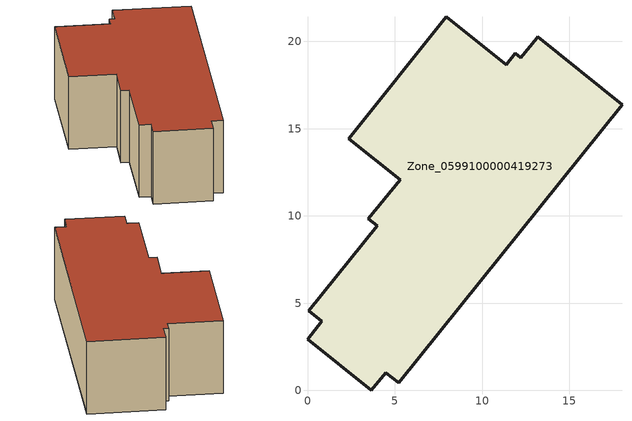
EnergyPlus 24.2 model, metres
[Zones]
Zone_0599100000419273
 floor ground (C_G): 4.5,1.03 3.66,0 0,2.94 0.81,3.96 0.08,4.56 3.99,9.43 3.47,9.85 5.3,12.08 2.36,14.44 7.96,21.43 11.4,18.66 11.91,19.31 12.23,19.06 13.13,20.19 13.19,20.26 18.02,16.38 5.24,0.43 z0
 wall outside (C_F): 11.91,19.31 11.4,18.66 7.96,21.43 2.36,14.44 5.3,12.08 3.47,9.85 3.99,9.43 0.08,4.56 0.81,3.96 0,2.94 3.66,0 4.5,1.03 5.24,0.43 18.02,16.38 13.19,20.26 13.13,20.19 12.23,19.06 11.91,19.31 z0:6.26
 roof outside (C_R): 13.19,20.26 13.13,20.19 12.23,19.06 11.91,19.31 11.4,18.66 7.96,21.43 2.36,14.44 5.3,12.08 3.47,9.85 3.99,9.43 0.08,4.56 0.81,3.96 0,2.94 3.66,0 4.5,1.03 5.24,0.43 18.02,16.38 z6.26
[BUILDING]
Pand.0599100000419273: North Axis=0; Terrain=City; Loads Convergence Tolerance Value=0.04; Temperature Convergence Tolerance Value=0.4; Solar Distribution=FullExterior; Maximum Number of Warmup Days=25; Minimum Number of Warmup Days=1
[Site:Location]
Rotterdam.The.Hague.AP_ZH_NLD Design_Conditions: Latitude=51.96; Longitude=4.45; Time Zone=1; Elevation=-4.5
[SITE:GROUNDTEMPERATURE:BUILDINGSURFACE]
18, 18, 18, 18, 18, 18, 18, 18, 18, 18, 18, 18
[MATERIAL] Thermal Absorptance=0.9; Solar Absorptance=0.7; Visible Absorptance=0.7
Name | Roughness | Thickness | Conductivity | Density | Specific Heat
G.D.1992-2005 | MediumSmooth | 0.15 | 0.06 | 540 | 1210
F.D.1992-2005 | Rough | 0.3 | 0.12 | 1920 | 840
R.D.1992-2005 | MediumRough | 0.2 | 0.08 | 1500 | 1000
[CONSTRUCTION]
C_G: G.D.1992-2005
C_F: F.D.1992-2005
C_R: R.D.1992-2005
[ZONE]
Zone_0599100000419273: Type=1; Multiplier=1; Ceiling Height=Autocalculate; Volume=Autocalculate; Floor Area=autocalculate; Part of Total Floor Area=Yes
[ZONEINFILTRATION:DESIGNFLOWRATE]
Infil_Zone_0599100000419273: Zone or ZoneList or Space or SpaceList=Zone_0599100000419273; Schedule=AlwaysOn; Design Flow Rate Calculation Method=Flow/Area; Flow Rate per Floor Area=0.0021; Constant Term Coefficient=1; Temperature Term Coefficient=0; Velocity Term Coefficient=0; Velocity Squared Term Coefficient=0
[HVACTEMPLATE:ZONE:IDEALLOADSAIRSYSTEM]
Zone_0599100000419273: Maximum Heating Supply Air Temperature=50; Minimum Cooling Supply Air Temperature=13; Maximum Heating Supply Air Humidity Ratio=0.0156; Minimum Cooling Supply Air Humidity Ratio=0.0077; Heating Limit=NoLimit; Cooling Limit=NoLimit; Dehumidification Control Type=ConstantSensibleHeatRatio; Cooling Sensible Heat Ratio=0.7; Dehumidification Setpoint=60; Humidification Control Type=None; Humidification Setpoint=30; Outdoor Air Method=None; Outdoor Air Flow Rate per Person=0.00944; Outdoor Air Flow Rate per Zone Floor Area=0; Outdoor Air Flow Rate per Zone=0; Demand Controlled Ventilation Type=None; Outdoor Air Economizer Type=NoEconomizer; Heat Recovery Type=None; Sensible Heat Recovery Effectiveness=0.7; Latent Heat Recovery Effectiveness=0.65
[ZONECONTROL:THERMOSTAT]
ThermostatControl_Zone_0599100000419273: Zone or ZoneList=Zone_0599100000419273; Control Type Schedule=DualSetpointControlType; Control 1=Thermostat_Zone_0599100000419273; Temperature Difference Between Cutout And Setpoint=0
[THERMOSTATSETPOINT:DUALSETPOINT]
Thermostat_Zone_0599100000419273: Heating Setpoint Temperature Schedule=HeatingSetpoint_Zone_0599100000419273; Cooling Setpoint Temperature Schedule=CoolingSetpoint_Zone_0599100000419273
[SCHEDULE:COMPACT]
HeatingSetpoint_Zone_0599100000419273: Through: 12/31, For: AllDays, Until: 24:00, 21
CoolingSetpoint_Zone_0599100000419273: Through: 12/31, For: AllDays, Until: 24:00, 24
DualSetpointControlType: Through: 12/31, For: AllDays, Until: 24:00, 4
AlwaysOn: Through: 12/31, For: AllDays, Until: 24:00, 1
